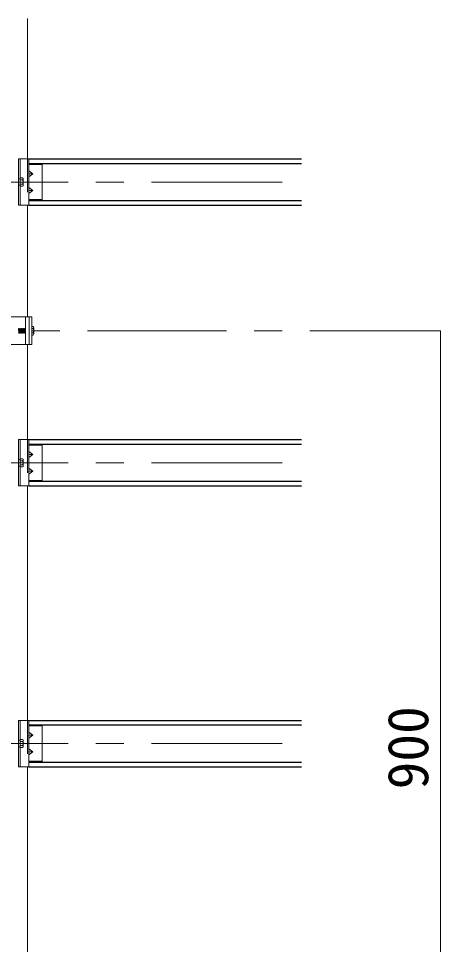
# Model space of a CAD drawing. Units: millimetres at full size, sheet at 1:30; details may follow other scales. Extents: x -5796 to 5910, y -4184 to 4114.
# Drawn here: x -2865 to -2410, y 2161 to 3160 of the extents above; entities that cross this region are included whole.
import ezdxf
from ezdxf.enums import TextEntityAlignment as Align

# ---------------------------------------------------------------- set-up
doc = ezdxf.new("R2010")
doc.units = ezdxf.units.MM
doc.header["$LTSCALE"] = 30
doc.linetypes.add('CHAIN1', pattern=[8, 5, -1, 1, -1])
doc.linetypes.add('DASHED1', pattern=[1.8, 1.2, -0.6])
for name, color, linetype, lineweight in [('4-0_中心線', 4, 'CHAIN1', 9), ('4-1_吊り材', 7, 'Continuous', 18), ('4-2_野縁受け', 3, 'Continuous', 18), ('4-3_野縁', 2, 'Continuous', 25), ('4-5_寸法', 4, 'Continuous', 9), ('4-A_クリップ', 7, 'Continuous', 18), ('4-B_ビス', 3, 'Continuous', 18)]:
    doc.layers.add(name, color=color, linetype=linetype, lineweight=lineweight)
doc.styles.add('ＭＳ ゴシック', font='')
doc.styles.get('ＭＳ ゴシック').set_extended_font_data('MS Gothic')

msp = doc.modelspace()

# ---------------------------------------------------------------- linework, layer by layer
at = {"layer": '4-0_中心線'}
for p, q in [((-5121.78, 2983.81), (-2580.78, 2983.81)), ((-4950.79, 2823.31), (-2409.78, 2823.31)), ((-5121.78, 2680.81), (-2580.78, 2680.81)), ((-5121.78, 2377.81), (-2580.78, 2377.81))]:
    msp.add_line(p, q, dxfattribs=at)
at = {"layer": '4-1_吊り材'}
for p, q in [((-2907.78, 2838.31), (-2850.98, 2838.31)), ((-2857.88, 2838.31), (-2857.88, 2808.31)), ((-2853.89, 2838.31), (-2853.89, 2808.31)), ((-2850.98, 2838.31), (-2850.98, 2808.31)), ((-2850.98, 2808.31), (-2907.78, 2808.31))]:
    msp.add_line(p, q, dxfattribs=at)
at = {"layer": '4-2_野縁受け'}
for p, q in [((-2855.78, 3008.81), (-2855.78, 3160.31)), ((-2855.78, 2838.31), (-2855.78, 2958.81)), ((-2855.78, 2705.81), (-2855.78, 2808.31)), ((-2855.78, 2402.81), (-2855.78, 2655.81)), ((-2855.78, 2099.81), (-2855.78, 2352.81))]:
    msp.add_line(p, q, dxfattribs=at)
at = {"layer": '4-3_野縁'}
for p, q in [((-2854.18, 3008.81), (-2559.78, 3008.81)), ((-2854.18, 3003.81), (-2559.78, 3003.81)), ((-2854.18, 2963.81), (-2559.78, 2963.81)), ((-2854.18, 2958.81), (-2559.78, 2958.81)), ((-2854.18, 2705.81), (-2559.78, 2705.81)), ((-2854.18, 2700.81), (-2559.78, 2700.81)), ((-2854.18, 2660.81), (-2559.78, 2660.81)), ((-2854.18, 2655.81), (-2559.78, 2655.81)), ((-2854.18, 2402.81), (-2559.78, 2402.81)), ((-2854.18, 2397.81), (-2559.78, 2397.81)), ((-2854.18, 2357.81), (-2559.78, 2357.81)), ((-2854.18, 2352.81), (-2559.78, 2352.81))]:
    msp.add_line(p, q, dxfattribs=at)
at = {"layer": '4-5_寸法'}
msp.add_line((-2409.78, 1923.31), (-2409.78, 2823.31), dxfattribs=at)
at = {"layer": '4-A_クリップ'}
for p, q in [((-2854.18, 3008.81), (-2865.18, 3008.81)), ((-2865.18, 3008.81), (-2865.18, 2958.81)), ((-2863.58, 3008.81), (-2863.58, 2981.71)), ((-2854.18, 3008.81), (-2854.18, 2983.81)), ((-2853.18, 3002.81), (-2854.18, 3002.81)), ((-2853.18, 3003.81), (-2853.18, 3002.81)), ((-2839.78, 3002.81), (-2853.18, 3002.81)), ((-2839.78, 3003.81), (-2839.78, 2983.81)), ((-2849.7, 2992.81), (-2854.18, 2996.06)), ((-2849.7, 2992.81), (-2854.18, 2989.56)), ((-2849.7, 2992.81), (-2854.18, 2992.81)), ((-2863.58, 2958.81), (-2863.58, 2981.71)), ((-2854.18, 2958.81), (-2854.18, 2983.81)), ((-2839.78, 2963.81), (-2839.78, 2983.81)), ((-2849.7, 2974.81), (-2854.18, 2978.06)), ((-2849.7, 2974.81), (-2854.18, 2971.56)), ((-2849.7, 2974.81), (-2854.18, 2974.81)), ((-2854.18, 2958.81), (-2865.18, 2958.81)), ((-2853.18, 2964.81), (-2854.18, 2964.81)), ((-2839.78, 2964.81), (-2853.18, 2964.81)), ((-2853.18, 2963.81), (-2853.18, 2964.81)), ((-2854.18, 2705.81), (-2865.18, 2705.81)), ((-2865.18, 2705.81), (-2865.18, 2655.81)), ((-2863.58, 2705.81), (-2863.58, 2678.71)), ((-2854.18, 2705.81), (-2854.18, 2680.81)), ((-2853.18, 2699.81), (-2854.18, 2699.81)), ((-2853.18, 2700.81), (-2853.18, 2699.81)), ((-2839.78, 2699.81), (-2853.18, 2699.81)), ((-2839.78, 2700.81), (-2839.78, 2680.81)), ((-2849.7, 2689.81), (-2854.18, 2693.06)), ((-2849.7, 2689.81), (-2854.18, 2686.56)), ((-2849.7, 2689.81), (-2854.18, 2689.81)), ((-2863.58, 2655.81), (-2863.58, 2678.71)), ((-2854.18, 2655.81), (-2854.18, 2680.81)), ((-2839.78, 2660.81), (-2839.78, 2680.81)), ((-2849.7, 2671.81), (-2854.18, 2675.06)), ((-2849.7, 2671.81), (-2854.18, 2668.56)), ((-2849.7, 2671.81), (-2854.18, 2671.81)), ((-2853.18, 2661.81), (-2854.18, 2661.81)), ((-2839.78, 2661.81), (-2853.18, 2661.81)), ((-2853.18, 2660.81), (-2853.18, 2661.81)), ((-2854.18, 2655.81), (-2865.18, 2655.81)), ((-2854.18, 2402.81), (-2865.18, 2402.81)), ((-2865.18, 2402.81), (-2865.18, 2352.81)), ((-2863.58, 2402.81), (-2863.58, 2375.71)), ((-2854.18, 2402.81), (-2854.18, 2377.81)), ((-2853.18, 2396.81), (-2854.18, 2396.81)), ((-2849.7, 2386.81), (-2854.18, 2390.06)), ((-2853.18, 2397.81), (-2853.18, 2396.81)), ((-2839.78, 2396.81), (-2853.18, 2396.81)), ((-2839.78, 2397.81), (-2839.78, 2377.81)), ((-2849.7, 2386.81), (-2854.18, 2383.56)), ((-2849.7, 2386.81), (-2854.18, 2386.81)), ((-2863.58, 2352.81), (-2863.58, 2375.71)), ((-2854.18, 2352.81), (-2854.18, 2377.81)), ((-2849.7, 2368.81), (-2854.18, 2372.06)), ((-2849.7, 2368.81), (-2854.18, 2365.56)), ((-2849.7, 2368.81), (-2854.18, 2368.81)), ((-2839.78, 2357.81), (-2839.78, 2377.81)), ((-2853.18, 2358.81), (-2854.18, 2358.81)), ((-2839.78, 2358.81), (-2853.18, 2358.81)), ((-2853.18, 2357.81), (-2853.18, 2358.81)), ((-2854.18, 2352.81), (-2865.18, 2352.81))]:
    msp.add_line(p, q, dxfattribs=at)
at = {"layer": '4-A_クリップ', "linetype": 'DASHED1'}
for p, q in [((-2855.78, 3008.81), (-2855.78, 2958.81)), ((-2863.58, 2987.31), (-2865.18, 2987.31)), ((-2863.58, 2980.31), (-2865.18, 2980.31)), ((-2855.78, 2705.81), (-2855.78, 2655.81)), ((-2863.58, 2684.31), (-2865.18, 2684.31)), ((-2863.58, 2677.31), (-2865.18, 2677.31)), ((-2855.78, 2402.81), (-2855.78, 2352.81)), ((-2863.58, 2381.31), (-2865.18, 2381.31)), ((-2863.58, 2374.31), (-2865.18, 2374.31))]:
    msp.add_line(p, q, dxfattribs=at)
at = {"layer": '4-B_ビス'}
for p, q in [((-2863.58, 2986.21), (-2863.58, 2981.41)), ((-2860.86, 2986.03), (-2863.58, 2986.03)), ((-2860.86, 2981.59), (-2863.58, 2981.59)), ((-2860.22, 2980.48), (-2860.22, 2987.14)), ((-2865.49, 2825.8), (-2865.18, 2825.49)), ((-2865.18, 2825.49), (-2864.86, 2821.11)), ((-2864.86, 2825.49), (-2864.55, 2821.11)), ((-2864.24, 2825.49), (-2863.93, 2821.11)), ((-2863.93, 2825.49), (-2863.61, 2821.11)), ((-2863.3, 2825.49), (-2862.99, 2821.11)), ((-2862.99, 2825.49), (-2862.68, 2821.11)), ((-2862.36, 2825.49), (-2862.05, 2821.11)), ((-2862.05, 2825.49), (-2861.74, 2821.11)), ((-2861.43, 2825.49), (-2861.11, 2821.11)), ((-2861.11, 2825.49), (-2860.8, 2821.11)), ((-2860.49, 2825.49), (-2860.18, 2821.11)), ((-2860.18, 2825.49), (-2859.86, 2821.11)), ((-2859.55, 2825.49), (-2859.24, 2821.11)), ((-2859.55, 2825.49), (-2859.24, 2825.49)), ((-2859.24, 2825.49), (-2858.93, 2825.8)), ((-2859.24, 2825.49), (-2858.93, 2821.11)), ((-2859.24, 2821.11), (-2858.93, 2821.11)), ((-2858.93, 2825.8), (-2858.61, 2825.49)), ((-2858.61, 2825.49), (-2858.3, 2821.11)), ((-2858.3, 2825.49), (-2857.99, 2821.11)), ((-2858.3, 2821.11), (-2857.99, 2821.11)), ((-2857.99, 2825.8), (-2857.88, 2825.7)), ((-2857.99, 2821.11), (-2857.88, 2821.01)), ((-2850.98, 2827.92), (-2849.53, 2827.92)), ((-2849.53, 2825.61), (-2850.98, 2825.61)), ((-2849.53, 2820.99), (-2850.98, 2820.99)), ((-2849.53, 2818.68), (-2850.98, 2818.68)), ((-2848.86, 2819.84), (-2848.86, 2826.77)), ((-2863.58, 2683.21), (-2863.58, 2678.41)), ((-2860.86, 2683.03), (-2863.58, 2683.03)), ((-2860.86, 2678.59), (-2863.58, 2678.59)), ((-2860.22, 2677.48), (-2860.22, 2684.14)), ((-2863.58, 2380.21), (-2863.58, 2375.41)), ((-2860.86, 2380.03), (-2863.58, 2380.03)), ((-2860.22, 2374.48), (-2860.22, 2381.14)), ((-2860.86, 2375.59), (-2863.58, 2375.59))]:
    msp.add_line(p, q, dxfattribs=at)
for points in [[(-2860.86, 2979.38), (-2863.58, 2979.38), (-2863.58, 2988.24), (-2860.86, 2988.24)], [(-2865.49, 2821.11), (-2865.18, 2820.8), (-2864.86, 2821.11)], [(-2865.18, 2825.49), (-2864.86, 2825.49), (-2864.55, 2825.8), (-2864.24, 2825.49)], [(-2864.86, 2821.11), (-2864.55, 2821.11), (-2864.24, 2820.8), (-2863.93, 2821.11)], [(-2864.24, 2825.49), (-2863.93, 2825.49), (-2863.61, 2825.8), (-2863.3, 2825.49)], [(-2863.93, 2821.11), (-2863.61, 2821.11), (-2863.3, 2820.8), (-2862.99, 2821.11)], [(-2863.3, 2825.49), (-2862.99, 2825.49), (-2862.68, 2825.8), (-2862.36, 2825.49)], [(-2862.99, 2821.11), (-2862.68, 2821.11), (-2862.36, 2820.8), (-2862.05, 2821.11)], [(-2862.36, 2825.49), (-2862.05, 2825.49), (-2861.74, 2825.8), (-2861.43, 2825.49)], [(-2862.05, 2821.11), (-2861.74, 2821.11), (-2861.43, 2820.8), (-2861.11, 2821.11)], [(-2861.43, 2825.49), (-2861.11, 2825.49), (-2860.8, 2825.8), (-2860.49, 2825.49)], [(-2861.11, 2821.11), (-2860.8, 2821.11), (-2860.49, 2820.8), (-2860.18, 2821.11)], [(-2860.49, 2825.49), (-2860.18, 2825.49), (-2859.86, 2825.8), (-2859.55, 2825.49)], [(-2860.18, 2821.11), (-2859.86, 2821.11), (-2859.55, 2820.8), (-2859.24, 2821.11)], [(-2858.93, 2821.11), (-2858.61, 2820.8), (-2858.3, 2821.11)], [(-2858.61, 2825.49), (-2858.3, 2825.49), (-2857.99, 2825.8)], [(-2860.86, 2676.38), (-2863.58, 2676.38), (-2863.58, 2685.24), (-2860.86, 2685.24)], [(-2860.86, 2373.38), (-2863.58, 2373.38), (-2863.58, 2382.24), (-2860.86, 2382.24)]]:
    msp.add_lwpolyline(points, dxfattribs=at)
for centre, radius, start, end in [((-2861.5, 2987.14), 1.28, 299.99998, 59.99998), ((-2864.38, 2983.81), 4.16, 327.79576, 32.20422), ((-2861.5, 2980.48), 1.28, 299.99998, 60), ((-2850.2, 2826.77), 1.33, 299.99998, 59.99998), ((-2853.2, 2823.3), 4.33, 327.79576, 32.20422), ((-2850.2, 2819.84), 1.33, 299.99998, 60), ((-2861.5, 2684.14), 1.28, 299.99998, 59.99998), ((-2864.38, 2680.81), 4.16, 327.79576, 32.20422), ((-2861.5, 2677.48), 1.28, 299.99998, 60), ((-2861.5, 2381.14), 1.28, 299.99998, 59.99998), ((-2864.38, 2377.81), 4.16, 327.79576, 32.20422), ((-2861.5, 2374.48), 1.28, 299.99998, 60)]:
    msp.add_arc(centre, radius, start, end, dxfattribs=at)

# ---------------------------------------------------------------- texts
at = {"layer": '4-5_寸法', "style": 'ＭＳ ゴシック'}
msp.add_text('900', height=43.99, rotation=90, dxfattribs=at).set_placement((-2409.78, 2328.31), align=Align.BOTTOM_LEFT)

doc.saveas('drawing.dxf')
